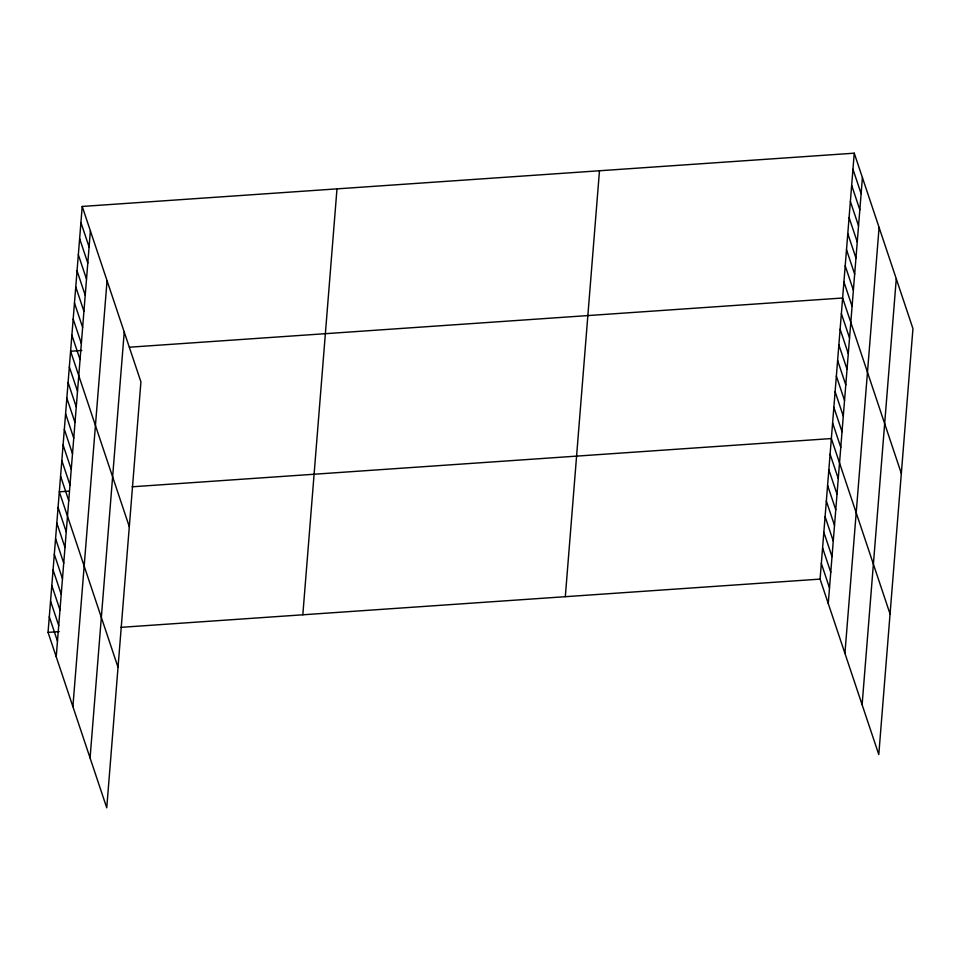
<?xml version="1.0" encoding="UTF-8"?>
<svg xmlns="http://www.w3.org/2000/svg" width="961" height="961" viewBox="0 0 961 961"><rect width="100%" height="100%" fill="white"/><g stroke="black" fill="none" stroke-linecap="round" stroke-linejoin="round"><path stroke-width="1.44" d="M82.214 206.447L140.919 381.889L106.755 807.817L48.05 632.374L82.214 206.447L854.245 153.183L912.95 328.626L878.786 754.553L820.081 579.111L854.245 153.183M56.218 656.771L90.382 230.856M72.892 706.623L107.055 280.696M90.07 757.965L124.233 332.05M302.823 614.788L336.987 188.873M565.308 596.685L599.472 170.758M828.25 603.52L862.413 177.593M844.923 653.36L879.087 227.433M862.113 704.713L896.277 278.786M81.793 350.489L70.597 351.258L129.303 526.7M129.387 347.209L842.629 298.006L901.334 473.449M69.12 491.143L59.33 491.816L118.023 667.258M132.113 486.795L831.361 438.552L890.066 613.995M48.05 632.374L59.246 631.593M120.846 627.353L820.081 579.111M852.96 169.28L861.128 193.678M851.662 185.365L859.831 209.774M850.377 201.462L858.545 225.859M849.08 217.546L857.248 241.956M847.794 233.643L855.963 258.041M846.509 249.728L854.665 274.137M845.212 265.825L853.38 290.222M843.926 281.909L852.083 306.319M841.38 313.622L849.548 338.02M840.13 329.239L848.287 353.636M838.869 344.855L847.037 369.252M837.62 360.471L845.788 384.88M836.37 376.087L844.539 400.497M835.121 391.704L843.277 416.113M833.86 407.32L842.028 431.729M832.61 422.936L840.779 447.345M830.1 454.169L838.268 478.578M828.85 469.785L837.019 494.194M827.601 485.401L835.77 509.81M826.352 501.017L834.508 525.427M825.091 516.646L833.259 541.043M823.841 532.262L832.01 556.659M822.592 547.878L830.76 572.275M821.331 563.494L829.499 587.892M80.928 222.544L89.085 246.941M79.631 238.628L87.799 263.038M78.346 254.725L86.502 279.122M77.048 270.81L85.217 295.219M75.763 286.895L83.931 311.304M74.465 302.991L82.634 327.401M73.18 319.076L81.349 343.485M71.883 335.173L80.051 359.582M69.348 366.874L77.517 391.283M68.087 382.49L76.255 406.899M66.838 398.118L75.006 422.516M65.588 413.735L73.757 438.132M64.339 429.351L72.495 453.748M63.078 444.967L71.246 469.364M61.828 460.583L69.997 484.993M60.579 476.2L68.748 500.609M58.068 507.432L66.237 531.841M56.819 523.048L64.988 547.458M55.57 538.665L63.726 563.074M54.309 554.281L62.477 578.69M53.059 569.897L61.228 594.306M51.81 585.513L59.978 609.923M50.561 601.13L58.717 625.539M49.299 616.758L57.468 641.155"/></g></svg>
